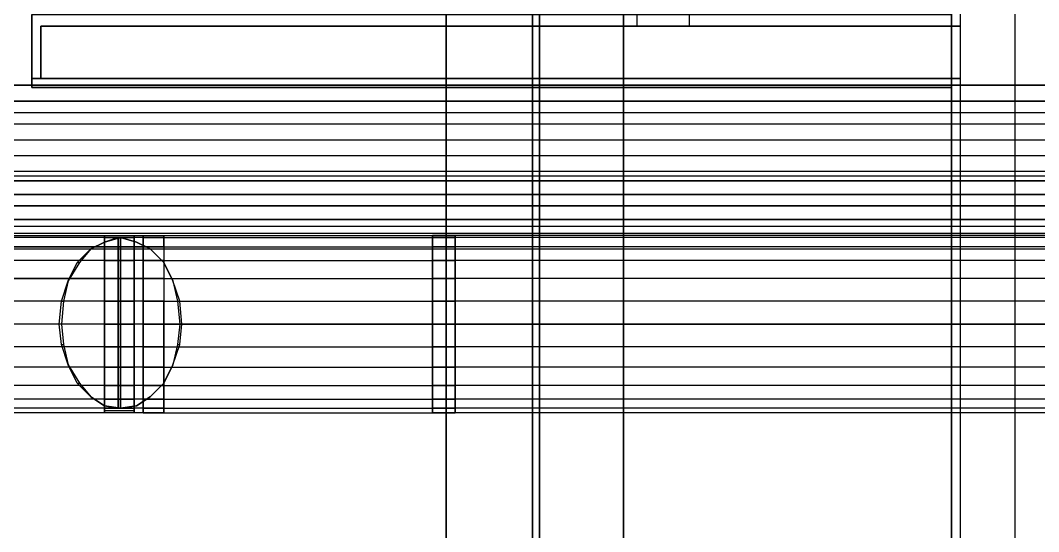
# Model space of a CAD drawing. Header units: metres. Extents: x 114 to 218, y 8 to 180.
# Drawn here: x 174.31 to 181.19, y 82.67 to 86.12 of the extents above; entities that cross this region are included whole.
import ezdxf

# ---------------------------------------------------------------- set-up
doc = ezdxf.new("R2010")
doc.units = ezdxf.units.M
doc.header["$MEASUREMENT"] = 0
for name, color, linetype in [('_Route', 7, 'Continuous'), ('A-2D-I-WALL', 7, 'Continuous'), ('A-3D-I-WALL', 7, 'Continuous'), ('M-EA2S-Damp', 7, 'Continuous'), ('M-EA2S-Round', 7, 'Continuous'), ('PL-DCW-Pipe', 7, 'Continuous'), ('PL-DCW-Pipe_Fitting-Insulation', 7, 'Continuous'), ('PL-DHW-Pipe', 7, 'Continuous'), ('PL-DHW-Pipe_Fitting-Insulation', 7, 'Continuous'), ('PL-DHWR-Pipe', 7, 'Continuous'), ('PL-DHWR-Pipe_Fitting-Insulation', 7, 'Continuous'), ('S-3D-BEAM', 7, 'Continuous')]:
    doc.layers.add(name, color=color, linetype=linetype)

msp = doc.modelspace()

# ---------------------------------------------------------------- linework, layer by layer
at = {"layer": '_Route', "color": 4, "true_color": 0x00ffff}
for points in [[(126.489, 57.984), (150.623, 57.984), (150.623, 65.1518), (169.8193, 65.1518), (169.8193, 85.5019), (182.2324, 85.5019)], [(126.489, 57.984), (150.623, 57.984), (150.623, 65.1518), (169.8193, 65.1518), (169.8193, 85.5019), (182.2324, 85.5019)], [(193.461, 85.4557), (193.461, 85.0712), (169.3117, 85.0712), (169.3117, 65.721), (150.623, 65.721), (150.623, 77.2265), (141.1786, 77.2265), (140.8402, 77.2265), (130.5806, 77.2265), (130.2422, 77.2265), (126.489, 77.2265)], [(193.461, 85.4557), (193.461, 85.0712), (169.3117, 85.0712), (169.3117, 65.721), (150.623, 65.721), (150.623, 77.2265), (141.1786, 77.2265), (140.8402, 77.2265), (130.5806, 77.2265), (130.2422, 77.2265), (126.489, 77.2265)], [(165.8816, 84.7328), (196.7835, 84.7328)], [(165.8816, 84.7328), (196.7835, 84.7328)]]:
    msp.add_lwpolyline(points, dxfattribs=at)
at = {"layer": 'A-2D-I-WALL', "color": 9, "true_color": 0xbababa}
for points in [[(180.6635, 75.8114), (180.6635, 98.4379)], [(181.0326, 75.8729), (181.0326, 98.3148)], [(178.4792, 86.0864), (178.4792, 89.7934)], [(178.4177, 86.1633), (174.3877, 86.1633), (174.3877, 85.6711), (180.6019, 85.6711)], [(178.833, 86.0864), (178.833, 86.1633)], [(180.6019, 86.0864), (180.6019, 86.1633)], [(180.6635, 86.0864), (174.4492, 86.0864), (174.4492, 85.7326)], [(174.4492, 85.7326), (180.6635, 85.7326)], [(180.6019, 85.6711), (180.6019, 85.7326)], [(180.6019, 85.6711), (180.6019, 75.8729)]]:
    msp.add_lwpolyline(points, dxfattribs=at)
at = {"layer": 'A-3D-I-WALL', "color": 42, "true_color": 0xdda500}
for points in [[(180.6635, 75.8729), (180.6635, 75.8114), (181.0326, 75.8114), (181.0326, 75.8729), (181.0326, 98.3148), (181.0326, 98.3764), (181.0326, 98.4379), (180.6635, 98.4379), (180.6635, 98.3764), (180.6635, 98.3148)], [(181.0326, 75.8729), (181.0326, 98.3148), (180.6019, 98.3148)], [(181.0326, 75.8729), (180.6019, 75.8729), (181.0326, 75.8729), (181.0326, 98.3148), (180.6019, 98.3148), (180.6019, 94.7155), (180.6019, 93.9926), (180.6019, 90.4548), (180.6019, 89.7318), (180.6019, 86.1633), (180.6019, 85.6711), (180.6019, 75.8729), (180.6019, 85.6711), (180.6019, 86.1633), (180.6019, 89.7318), (180.6019, 90.4548), (180.6019, 93.9926), (180.6019, 94.7155), (180.6019, 98.3148)], [(180.6635, 89.7934), (180.6019, 89.7934), (180.6019, 89.7318), (180.6019, 86.1633), (180.6019, 86.0864), (180.6635, 86.0864), (180.6635, 89.7934)], [(180.6019, 86.1633), (174.3877, 86.1633), (174.3877, 86.0864), (174.3877, 85.7326), (174.4492, 85.7326), (174.4492, 86.0864), (180.6019, 86.0864), (180.6019, 86.1633), (180.6019, 85.6711), (174.3877, 85.6711)], [(174.3877, 85.6711), (174.3877, 85.7326), (174.3877, 86.0864), (174.3877, 86.1633), (174.3877, 85.6711), (180.6019, 85.6711), (180.6019, 86.1633), (178.833, 86.1633), (178.4177, 86.1633), (174.3877, 86.1633), (180.6019, 86.1633)], [(174.3877, 86.0864), (174.3877, 86.0864)], [(174.3877, 86.0864), (174.3877, 86.0864)], [(174.4492, 86.0864), (174.4492, 85.7326)], [(174.4492, 86.0864), (174.4492, 86.0864)], [(180.6019, 86.0864), (180.6019, 86.0864)], [(180.6019, 85.7326), (180.6635, 85.7326), (180.6635, 86.0864), (180.6019, 86.0864)], [(180.6019, 86.0864), (180.6019, 86.0864)], [(180.6635, 85.7326), (180.6635, 86.0864)], [(180.6635, 86.0864), (180.6635, 86.0864)], [(180.6635, 86.0864), (180.6635, 86.0864)], [(174.3877, 85.7326), (174.3877, 85.6711), (180.6019, 85.6711), (180.6019, 85.7326), (174.4492, 85.7326), (174.3877, 85.7326)], [(174.3877, 85.7326), (174.3877, 85.7326)], [(174.3877, 85.7326), (174.3877, 85.7326)], [(174.3877, 85.6711), (174.3877, 85.6711)], [(174.3877, 85.6711), (174.3877, 85.6711)], [(174.4492, 85.7326), (174.4492, 85.7326)], [(180.6635, 85.7326), (180.6019, 85.7326), (180.6019, 85.6711), (180.6019, 75.8729), (180.6635, 75.8729), (180.6635, 85.7326)], [(180.6019, 85.7326), (180.6019, 85.7326)], [(180.6019, 85.7326), (180.6019, 85.7326)], [(180.6019, 85.6711), (180.6019, 85.6711)], [(180.6019, 85.6711), (180.6019, 85.6711)], [(180.6019, 85.6711), (180.6019, 85.6711)], [(180.6019, 85.6711), (180.6019, 85.6711)], [(180.6019, 85.6711), (180.6019, 85.6711)], [(180.6019, 85.6711), (180.6019, 85.6711)], [(180.6635, 85.7326), (180.6635, 85.7326)], [(180.6635, 85.7326), (180.6635, 85.7326)]]:
    msp.add_lwpolyline(points, dxfattribs=at)
at = {"layer": 'M-EA2S-Damp', "color": 1, "true_color": 0xff0000}
for points in [[(174.8799, 84.6559), (174.8799, 84.6712), (175.0799, 84.6712), (175.0799, 84.6559), (175.0799, 84.5943), (174.8799, 84.5943), (174.8799, 84.6559), (175.0799, 84.6559), (175.0799, 84.6712)], [(174.8799, 84.6712), (174.8799, 84.6559), (175.0799, 84.6559), (175.0799, 84.5943), (174.8799, 84.5943), (174.8799, 84.6559)], [(174.8799, 84.6559), (174.8799, 84.6712), (174.8799, 84.6559)], [(174.8799, 84.6712), (175.0799, 84.6712)], [(174.8799, 84.6712), (174.8799, 84.6712)], [(174.8799, 84.6712), (174.8799, 84.6712)], [(174.9876, 84.6559), (174.9876, 83.5022), (174.8799, 83.5176), (174.9722, 83.5022), (174.9722, 84.6559), (174.8799, 84.6251), (174.9876, 84.6559), (174.9876, 83.5022), (174.9876, 84.6559), (174.9876, 84.6559)], [(174.8799, 84.5943), (174.8799, 84.6559), (175.0799, 84.6559), (175.0799, 84.5943)], [(174.8799, 84.6559), (174.8799, 84.5943), (175.0799, 84.5943), (175.0799, 84.6559), (174.8799, 84.6559)], [(174.8799, 84.6559), (174.8799, 84.6559)], [(174.8799, 84.6559), (174.8799, 84.6559)], [(174.8799, 84.6559), (174.8799, 84.6559)], [(174.8799, 84.6559), (174.8799, 84.6559)], [(174.9722, 84.6559), (174.9722, 84.6559)], [(174.9722, 84.6559), (174.9722, 84.6559), (174.9722, 83.5022), (174.9722, 83.5022)], [(174.9876, 84.6559), (174.9722, 84.6559), (174.9876, 84.6559)], [(174.9722, 84.6559), (174.9722, 84.6559)], [(174.9722, 84.6559), (174.9722, 84.6559)], [(174.9722, 83.5022), (174.9722, 83.5022), (174.9722, 84.6559), (174.9722, 83.5022), (174.9722, 84.6559)], [(174.9722, 84.6559), (174.9876, 84.6559), (174.9876, 83.5022), (174.9876, 83.5022), (174.9876, 84.6559), (174.9876, 83.5022), (174.9876, 84.6559), (174.9876, 83.5022), (174.9876, 84.6559), (174.9876, 83.5022), (174.9722, 83.5022), (174.9722, 84.6559), (174.9722, 83.5022)], [(174.9722, 84.6559), (174.9722, 84.6559)], [(174.9722, 84.6559), (174.9722, 84.6559)], [(174.9722, 84.6559), (174.9722, 84.6559)], [(174.9722, 84.6559), (174.9722, 84.6559)], [(174.9722, 84.6559), (174.9722, 84.6559)], [(175.4029, 84.0714), (175.3875, 84.2252), (175.3414, 84.3636), (175.2798, 84.4867), (175.1876, 84.579), (175.0953, 84.6251), (174.9876, 84.6559), (175.0953, 84.6251), (175.1876, 84.579), (175.2798, 84.4867), (175.3414, 84.3636), (175.3721, 84.2252), (175.3875, 84.0714), (175.3721, 83.9329), (175.3414, 83.7945), (175.2798, 83.6714), (175.1876, 83.5791), (175.0953, 83.5176), (175.1876, 83.5791), (175.2798, 83.6714), (175.3414, 83.7945), (175.3875, 83.9329), (175.4029, 84.0714)], [(174.9876, 84.6559), (174.9876, 84.6559)], [(174.9876, 83.5022), (174.9876, 83.5022), (174.9876, 84.6559), (174.9876, 83.5022), (174.9876, 84.6559)], [(174.9876, 84.6559), (174.9876, 84.6559)], [(174.9876, 84.6559), (174.9876, 84.6559)], [(174.9876, 84.6559), (174.9876, 84.6559)], [(174.9876, 84.6559), (174.9876, 84.6559)], [(174.9876, 84.6559), (174.9876, 84.6559)], [(174.9876, 84.6559), (174.9876, 84.6559)], [(174.9876, 84.6559), (174.9876, 84.6559)], [(174.9876, 84.6559), (174.9876, 84.6559)], [(175.0799, 84.6559), (175.0799, 84.6712), (175.0799, 84.6559)], [(175.0799, 84.6712), (175.0799, 84.6712)], [(175.0799, 84.6712), (175.0799, 84.6712)], [(175.0799, 84.6559), (175.0799, 84.6559)], [(175.0799, 84.6559), (175.0799, 84.6559)], [(175.0799, 84.6559), (175.0799, 84.6559)], [(175.0799, 84.6559), (175.0799, 84.6559)], [(174.5877, 84.0714), (174.5723, 84.0714), (174.5877, 84.2252), (174.6338, 84.3636), (174.6953, 84.4867), (174.7876, 84.579)], [(174.7876, 84.579), (174.7107, 84.4867), (174.6338, 84.3636), (174.603, 84.2252), (174.5877, 84.0714), (174.603, 83.9329), (174.6338, 83.7945), (174.7107, 83.6714), (174.7876, 83.5791), (174.6953, 83.6714), (174.6338, 83.7945), (174.5877, 83.9329), (174.5723, 84.0714)], [(174.8799, 84.6251), (174.7876, 84.579), (174.8799, 84.6251)], [(174.7876, 84.579), (174.7876, 84.579)], [(174.8799, 84.6251), (174.8799, 84.6251)], [(174.8799, 84.6251), (174.8799, 84.6251)], [(175.0799, 84.5943), (175.0799, 84.5021), (174.8799, 84.5021), (174.8799, 84.5943)], [(174.8799, 84.5943), (174.8799, 84.5021), (175.0799, 84.5021), (175.0799, 84.5943)], [(174.8799, 84.5021), (174.8799, 84.5943), (175.0799, 84.5943), (175.0799, 84.5021), (174.8799, 84.5021)], [(174.8799, 84.5943), (174.8799, 84.5021), (175.0799, 84.5021), (175.0799, 84.5943)], [(174.8799, 84.5943), (174.8799, 84.5943)], [(174.8799, 84.5943), (174.8799, 84.5943)], [(174.8799, 84.5943), (174.8799, 84.5943)], [(174.8799, 84.5943), (174.8799, 84.5943)], [(175.0799, 84.5943), (175.0799, 84.5943)], [(175.0799, 84.5943), (175.0799, 84.5943)], [(175.0799, 84.5943), (175.0799, 84.5943)], [(175.0799, 84.5943), (175.0799, 84.5943)], [(175.0953, 84.6251), (175.0953, 84.6251)], [(175.1876, 84.579), (175.1876, 84.579)], [(175.1876, 84.579), (175.1876, 84.579)], [(175.1876, 84.579), (175.1876, 84.579)], [(174.8799, 84.5021), (174.8799, 84.379), (174.8799, 84.2252), (174.8799, 84.0714), (174.8799, 83.9175), (174.8799, 83.7791), (174.8799, 83.6561)], [(174.8799, 83.6561), (174.8799, 83.7791), (174.8799, 83.9175), (174.8799, 84.0714), (174.8799, 84.2252), (174.8799, 84.379), (174.8799, 84.5021)], [(174.8799, 83.9175), (174.8799, 83.7791), (174.8799, 83.6561), (174.8799, 83.7791), (174.8799, 83.9175), (174.8799, 84.0714), (174.8799, 84.2252), (174.8799, 84.379), (174.8799, 84.5021), (174.8799, 84.379), (174.8799, 84.2252), (174.8799, 84.0714), (174.8799, 83.9175)], [(174.8799, 84.5021), (174.8799, 84.5021)], [(174.8799, 84.5021), (174.8799, 84.5021)], [(174.8799, 84.5021), (174.8799, 84.5021)], [(174.8799, 84.5021), (174.8799, 84.5021)], [(175.0799, 83.9175), (175.0799, 84.0714), (175.0799, 84.2252), (175.0799, 84.379), (175.0799, 84.5021)], [(175.0799, 84.5021), (175.0799, 84.379), (175.0799, 84.2252), (175.0799, 84.0714), (175.0799, 83.9175), (175.0799, 83.7791), (175.0799, 83.6561)], [(175.0799, 83.6561), (175.0799, 83.7791), (175.0799, 83.9175), (175.0799, 84.0714), (175.0799, 84.2252), (175.0799, 84.379), (175.0799, 84.5021), (175.0799, 84.379), (175.0799, 84.2252), (175.0799, 84.0714), (175.0799, 83.9175), (175.0799, 83.7791), (175.0799, 83.6561), (175.0799, 83.7791), (175.0799, 83.9175)], [(175.0799, 84.5021), (175.0799, 84.5021)], [(175.0799, 84.5021), (175.0799, 84.5021)], [(175.0799, 84.5021), (175.0799, 84.5021)], [(175.0799, 84.5021), (175.0799, 84.5021)], [(174.6953, 84.4867), (174.7107, 84.4867)], [(174.6953, 84.4867), (174.6953, 84.4867)], [(174.7107, 84.4867), (174.7107, 84.4867)], [(175.2798, 84.4867), (175.2798, 84.4867)], [(175.2798, 84.4867), (175.2798, 84.4867)], [(174.6338, 84.3636), (174.6338, 84.3636)], [(174.6338, 84.3636), (174.6338, 84.3636)], [(174.8799, 84.379), (175.0799, 84.379)], [(174.8799, 84.379), (175.0799, 84.379)], [(174.8799, 84.379), (175.0799, 84.379)], [(174.8799, 84.379), (175.0799, 84.379)], [(174.8799, 84.379), (174.8799, 84.379)], [(174.8799, 84.379), (174.8799, 84.379)], [(174.8799, 84.379), (174.8799, 84.379)], [(175.0799, 84.379), (175.0799, 84.379)], [(175.0799, 84.379), (175.0799, 84.379)], [(175.0799, 84.379), (175.0799, 84.379)], [(175.3414, 84.3636), (175.3414, 84.3636)], [(175.3414, 84.3636), (175.3414, 84.3636)], [(174.5877, 84.2252), (174.603, 84.2252)], [(174.5877, 84.2252), (174.5877, 84.2252)], [(174.603, 84.2252), (174.603, 84.2252)], [(174.8799, 84.2252), (175.0799, 84.2252)], [(174.8799, 84.2252), (175.0799, 84.2252)], [(174.8799, 84.2252), (175.0799, 84.2252)], [(174.8799, 84.2252), (175.0799, 84.2252)], [(174.8799, 84.2252), (174.8799, 84.2252)], [(174.8799, 84.2252), (174.8799, 84.2252)], [(174.8799, 84.2252), (174.8799, 84.2252)], [(174.8799, 84.2252), (174.8799, 84.2252)], [(175.0799, 84.2252), (175.0799, 84.2252)], [(175.0799, 84.2252), (175.0799, 84.2252)], [(175.0799, 84.2252), (175.0799, 84.2252)], [(175.0799, 84.2252), (175.0799, 84.2252)], [(175.3721, 84.2252), (175.3875, 84.2252)], [(175.3721, 84.2252), (175.3721, 84.2252)], [(175.3875, 84.2252), (175.3875, 84.2252)], [(174.5723, 84.0714), (174.5723, 84.0714)], [(174.5877, 84.0714), (174.5877, 84.0714)], [(174.8799, 84.0714), (175.0799, 84.0714)], [(175.0799, 84.0714), (174.8799, 84.0714)], [(174.8799, 84.0714), (175.0799, 84.0714)], [(174.8799, 84.0714), (175.0799, 84.0714)], [(174.8799, 84.0714), (174.8799, 84.0714)], [(174.8799, 84.0714), (174.8799, 84.0714)], [(174.8799, 84.0714), (174.8799, 84.0714)], [(174.8799, 84.0714), (174.8799, 84.0714)], [(175.0799, 84.0714), (175.0799, 84.0714)], [(175.0799, 84.0714), (175.0799, 84.0714)], [(175.0799, 84.0714), (175.0799, 84.0714)], [(175.0799, 84.0714), (175.0799, 84.0714)], [(175.3875, 84.0714), (175.4029, 84.0714)], [(175.3875, 84.0714), (175.3875, 84.0714)], [(175.4029, 84.0714), (175.4029, 84.0714)], [(174.5877, 83.9329), (174.603, 83.9329)], [(174.5877, 83.9329), (174.5877, 83.9329)], [(174.603, 83.9329), (174.603, 83.9329)], [(175.0799, 83.9175), (174.8799, 83.9175)], [(175.0799, 83.9175), (174.8799, 83.9175)], [(174.8799, 83.9175), (175.0799, 83.9175)], [(174.8799, 83.9175), (175.0799, 83.9175)], [(174.8799, 83.9175), (174.8799, 83.9175)], [(174.8799, 83.9175), (174.8799, 83.9175)], [(174.8799, 83.9175), (174.8799, 83.9175)], [(174.8799, 83.9175), (174.8799, 83.9175)], [(175.0799, 83.9175), (175.0799, 83.9175)], [(175.0799, 83.9175), (175.0799, 83.9175)], [(175.0799, 83.9175), (175.0799, 83.9175)], [(175.0799, 83.9175), (175.0799, 83.9175)], [(175.3721, 83.9329), (175.3875, 83.9329)], [(175.3721, 83.9329), (175.3721, 83.9329)], [(175.3875, 83.9329), (175.3875, 83.9329)], [(174.6338, 83.7945), (174.6338, 83.7945)], [(174.6338, 83.7945), (174.6338, 83.7945)], [(175.0799, 83.7791), (174.8799, 83.7791)], [(175.0799, 83.7791), (174.8799, 83.7791)], [(174.8799, 83.7791), (175.0799, 83.7791)], [(174.8799, 83.7791), (175.0799, 83.7791)], [(174.8799, 83.7791), (174.8799, 83.7791)], [(174.8799, 83.7791), (174.8799, 83.7791)], [(174.8799, 83.7791), (174.8799, 83.7791)], [(175.0799, 83.7791), (175.0799, 83.7791)], [(175.0799, 83.7791), (175.0799, 83.7791)], [(175.0799, 83.7791), (175.0799, 83.7791)], [(175.3414, 83.7945), (175.3414, 83.7945)], [(175.3414, 83.7945), (175.3414, 83.7945)], [(174.6953, 83.6714), (174.7107, 83.6714)], [(174.6953, 83.6714), (174.6953, 83.6714)], [(174.7107, 83.6714), (174.7107, 83.6714)], [(175.2798, 83.6714), (175.2798, 83.6714)], [(175.2798, 83.6714), (175.2798, 83.6714)], [(174.8799, 83.5022), (174.8799, 83.5638), (175.0799, 83.5638), (175.0799, 83.6561), (174.8799, 83.6561), (174.8799, 83.5638)], [(175.0799, 83.5638), (175.0799, 83.6561), (174.8799, 83.6561), (174.8799, 83.5638)], [(174.8799, 83.5638), (174.8799, 83.6561), (175.0799, 83.6561), (175.0799, 83.5638)], [(174.8799, 83.6561), (174.8799, 83.5638), (175.0799, 83.5638), (175.0799, 83.6561), (174.8799, 83.6561)], [(174.8799, 83.6561), (174.8799, 83.6561)], [(174.8799, 83.6561), (174.8799, 83.6561)], [(174.8799, 83.6561), (174.8799, 83.6561)], [(174.8799, 83.6561), (174.8799, 83.6561)], [(175.0799, 83.6561), (175.0799, 83.6561)], [(175.0799, 83.6561), (175.0799, 83.6561)], [(175.0799, 83.6561), (175.0799, 83.6561)], [(175.0799, 83.6561), (175.0799, 83.6561)], [(174.7876, 83.5791), (174.8799, 83.5176), (174.7876, 83.5791)], [(174.7876, 83.5791), (174.7876, 83.5791)], [(174.8799, 83.5022), (174.8799, 83.4869), (175.0799, 83.4869), (175.0799, 83.5022), (175.0799, 83.5638), (174.8799, 83.5638), (174.8799, 83.5022), (175.0799, 83.5022), (175.0799, 83.4869)], [(174.8799, 83.4869), (174.8799, 83.5022), (175.0799, 83.5022), (175.0799, 83.5638)], [(174.8799, 83.5022), (174.8799, 83.5638), (175.0799, 83.5638), (175.0799, 83.5022), (174.8799, 83.5022)], [(174.8799, 83.5022), (174.8799, 83.4715), (174.8799, 83.5022), (174.8799, 83.5638)], [(174.8799, 83.5638), (174.8799, 83.5638)], [(174.8799, 83.5638), (174.8799, 83.5638)], [(174.8799, 83.5638), (174.8799, 83.5638)], [(174.8799, 83.5638), (174.8799, 83.5638)], [(175.0799, 83.5638), (175.0799, 83.5022), (175.0799, 83.4715), (175.0799, 83.5022)], [(175.0799, 83.5638), (175.0799, 83.5638)], [(175.0799, 83.5638), (175.0799, 83.5638)], [(175.0799, 83.5638), (175.0799, 83.5638)], [(175.0799, 83.5638), (175.0799, 83.5638)], [(175.1876, 83.5791), (175.1876, 83.5791)], [(175.1876, 83.5791), (175.1876, 83.5791)], [(174.8799, 83.5176), (174.8799, 83.5176)], [(174.8799, 83.5022), (175.0799, 83.5022)], [(174.8799, 83.5022), (174.8799, 83.5022)], [(174.8799, 83.5022), (174.8799, 83.5022)], [(174.8799, 83.5022), (174.8799, 83.5022)], [(174.8799, 83.5022), (174.8799, 83.5022)], [(174.8799, 83.4869), (174.8799, 83.4869)], [(175.0799, 83.4715), (174.8799, 83.4715)], [(174.8799, 83.4715), (174.8799, 83.4715)], [(174.9722, 83.5022), (174.9876, 83.5022), (174.9722, 83.5022)], [(174.9722, 83.5022), (174.9722, 83.5022)], [(174.9722, 83.5022), (174.9722, 83.5022)], [(174.9722, 83.5022), (174.9722, 83.5022)], [(174.9722, 83.5022), (174.9722, 83.5022)], [(174.9722, 83.5022), (174.9722, 83.5022)], [(174.9876, 83.5022), (175.0953, 83.5176), (174.9876, 83.5022)], [(174.9876, 83.5022), (174.9876, 83.5022)], [(174.9876, 83.5022), (174.9876, 83.5022)], [(174.9876, 83.5022), (174.9876, 83.5022)], [(174.9876, 83.5022), (174.9876, 83.5022)], [(174.9876, 83.5022), (174.9876, 83.5022)], [(174.9876, 83.5022), (174.9876, 83.5022)], [(174.9876, 83.5022), (174.9876, 83.5022)], [(174.9876, 83.5022), (174.9876, 83.5022)], [(174.9876, 83.5022), (174.9876, 83.5022)], [(174.9876, 83.5022), (174.9876, 83.5022)], [(174.9876, 83.5022), (174.9876, 83.5022)], [(174.9876, 83.5022), (174.9876, 83.5022)], [(175.0799, 83.5022), (175.0799, 83.5022)], [(175.0799, 83.5022), (175.0799, 83.5022)], [(175.0799, 83.5022), (175.0799, 83.5022)], [(175.0799, 83.5022), (175.0799, 83.5022)], [(175.0799, 83.4869), (175.0799, 83.4869)], [(175.0799, 83.4715), (175.0799, 83.4715)], [(175.0953, 83.5176), (175.0953, 83.5176)]]:
    msp.add_lwpolyline(points, dxfattribs=at)
at = {"layer": 'M-EA2S-Round', "color": 40, "true_color": 0xffbf00}
for points in [[(174.0801, 84.6712), (175.2798, 84.6712)], [(175.2798, 84.5943), (175.2798, 84.5021), (174.0801, 84.5021), (174.0801, 84.5943), (175.2798, 84.5943), (175.2798, 84.6559), (174.0801, 84.6559)], [(175.2798, 84.6559), (174.0801, 84.6559)], [(175.1414, 83.9175), (175.1414, 83.7791), (175.1414, 83.6561), (175.1414, 83.5638), (175.1414, 83.5022), (175.1414, 83.4715), (175.1414, 83.5022), (175.1414, 83.5638), (175.1414, 83.6561), (175.1414, 83.7791), (175.1414, 83.9175), (175.1414, 84.0714), (175.1414, 84.2252), (175.1414, 84.379), (175.1414, 84.5021), (175.1414, 84.5943), (175.1414, 84.6559), (175.1414, 84.6712), (175.1414, 84.6559), (175.1414, 84.5943), (175.1414, 84.5021), (175.1414, 84.379), (175.1414, 84.2252), (175.1414, 84.0714), (175.1414, 83.9175)], [(175.1414, 84.6712), (177.2487, 84.6712)], [(175.1414, 84.6712), (175.1414, 84.6712)], [(175.1414, 84.6559), (177.2487, 84.6559)], [(175.1414, 84.6559), (177.2487, 84.6559)], [(175.1414, 84.6559), (175.1414, 84.6559)], [(175.1414, 84.6559), (175.1414, 84.6559)], [(175.2798, 84.6559), (175.2798, 84.6712), (175.2798, 84.6559), (175.2798, 84.5943), (175.2798, 84.5021), (175.2798, 84.379), (175.2798, 84.2252)], [(175.2798, 84.6712), (175.2798, 84.6712)], [(175.2798, 84.6559), (175.2798, 84.6559)], [(175.2798, 84.6559), (175.2798, 84.6559)], [(183.0938, 84.6712), (183.0938, 84.6559), (177.0949, 84.6559), (177.0949, 84.6712)], [(183.0938, 84.6559), (183.0938, 84.6712), (177.0949, 84.6712), (177.0949, 84.6559)], [(177.0949, 84.6712), (177.0949, 84.6712)], [(183.0938, 84.6559), (183.0938, 84.5943), (177.0949, 84.5943), (177.0949, 84.6559)], [(183.0938, 84.5943), (183.0938, 84.6559), (177.0949, 84.6559), (177.0949, 84.5943)], [(177.0949, 84.6559), (177.0949, 84.6559)], [(177.0949, 84.6559), (177.0949, 84.6559)], [(177.2487, 83.9175), (177.2487, 84.0714), (177.2487, 84.2252), (177.2487, 84.379), (177.2487, 84.5021), (177.2487, 84.5943), (177.2487, 84.6559), (177.2487, 84.6712), (177.2487, 84.6559), (177.2487, 84.5943), (177.2487, 84.5021), (177.2487, 84.379), (177.2487, 84.2252), (177.2487, 84.0714), (177.2487, 83.9175), (177.2487, 83.7791), (177.2487, 83.6561), (177.2487, 83.5638), (177.2487, 83.5022), (177.2487, 83.4715), (177.2487, 83.5022), (177.2487, 83.5638), (177.2487, 83.6561), (177.2487, 83.7791), (177.2487, 83.9175)], [(177.2487, 84.6712), (177.2487, 84.6712)], [(177.2487, 84.6559), (177.2487, 84.6559)], [(177.2487, 84.6559), (177.2487, 84.6559)], [(175.2798, 84.5943), (174.0801, 84.5943)], [(175.1414, 84.5943), (177.2487, 84.5943)], [(175.1414, 84.5943), (177.2487, 84.5943)], [(175.1414, 84.5943), (175.1414, 84.5943)], [(175.1414, 84.5943), (175.1414, 84.5943)], [(175.2798, 84.5943), (175.2798, 84.5943)], [(175.2798, 84.5943), (175.2798, 84.5943)], [(183.0938, 84.5943), (183.0938, 84.5021), (177.0949, 84.5021), (177.0949, 84.5943)], [(183.0938, 84.5021), (183.0938, 84.5943), (177.0949, 84.5943), (177.0949, 84.5021)], [(177.0949, 84.5943), (177.0949, 84.5943)], [(177.0949, 84.5943), (177.0949, 84.5943)], [(177.2487, 84.5943), (177.2487, 84.5943)], [(177.2487, 84.5943), (177.2487, 84.5943)], [(175.2798, 84.5021), (175.2798, 84.379), (174.0801, 84.379), (174.0801, 84.5021)], [(175.2798, 84.5021), (174.0801, 84.5021)], [(175.1414, 84.5021), (177.2487, 84.5021)], [(175.1414, 84.5021), (177.2487, 84.5021)], [(175.1414, 84.5021), (175.1414, 84.5021)], [(175.1414, 84.5021), (175.1414, 84.5021)], [(175.2798, 84.5021), (175.2798, 84.5021)], [(175.2798, 84.5021), (175.2798, 84.5021)], [(183.0938, 84.5021), (183.0938, 84.379), (177.0949, 84.379), (177.0949, 84.5021)], [(183.0938, 84.379), (183.0938, 84.5021), (177.0949, 84.5021), (177.0949, 84.379)], [(177.0949, 84.5021), (177.0949, 84.5021)], [(177.0949, 84.5021), (177.0949, 84.5021)], [(177.2487, 84.5021), (177.2487, 84.5021)], [(177.2487, 84.5021), (177.2487, 84.5021)], [(175.2798, 84.379), (175.2798, 84.2252), (174.0801, 84.2252), (174.0801, 84.379)], [(174.0801, 84.379), (175.2798, 84.379)], [(175.1414, 84.379), (177.2487, 84.379)], [(175.1414, 84.379), (177.2487, 84.379)], [(175.1414, 84.379), (175.1414, 84.379)], [(175.1414, 84.379), (175.1414, 84.379)], [(175.2798, 84.379), (175.2798, 84.379)], [(175.2798, 84.379), (175.2798, 84.379)], [(183.0938, 84.379), (183.0938, 84.2252), (177.0949, 84.2252), (177.0949, 84.379)], [(183.0938, 84.2252), (183.0938, 84.379), (177.0949, 84.379), (177.0949, 84.2252)], [(177.0949, 84.379), (177.0949, 84.379)], [(177.0949, 84.379), (177.0949, 84.379)], [(177.2487, 84.379), (177.2487, 84.379)], [(177.2487, 84.379), (177.2487, 84.379)], [(175.2798, 84.0714), (175.2798, 84.2252), (174.0801, 84.2252), (174.0801, 84.0714)], [(175.2798, 84.2252), (175.2798, 84.0714), (174.0801, 84.0714), (174.0801, 84.2252)], [(175.1414, 84.2252), (177.2487, 84.2252)], [(175.1414, 84.2252), (177.2487, 84.2252)], [(175.1414, 84.2252), (175.1414, 84.2252)], [(175.1414, 84.2252), (175.1414, 84.2252)], [(175.2798, 84.2252), (175.2798, 84.2252)], [(175.2798, 84.2252), (175.2798, 84.2252)], [(183.0938, 84.2252), (183.0938, 84.0714), (177.0949, 84.0714), (177.0949, 84.2252)], [(183.0938, 84.0714), (183.0938, 84.2252), (177.0949, 84.2252), (177.0949, 84.0714), (183.0938, 84.0714)], [(177.0949, 84.2252), (177.0949, 84.2252)], [(177.0949, 84.2252), (177.0949, 84.2252)], [(177.2487, 84.2252), (177.2487, 84.2252)], [(177.2487, 84.2252), (177.2487, 84.2252)], [(175.2798, 83.9175), (175.2798, 84.0714), (174.0801, 84.0714), (174.0801, 83.9175)], [(175.2798, 84.0714), (175.2798, 83.9175), (174.0801, 83.9175), (174.0801, 84.0714)], [(177.2487, 84.0714), (175.1414, 84.0714)], [(175.1414, 84.0714), (177.2487, 84.0714)], [(175.1414, 84.0714), (175.1414, 84.0714)], [(175.1414, 84.0714), (175.1414, 84.0714)], [(175.2798, 84.0714), (175.2798, 84.0714)], [(175.2798, 84.0714), (175.2798, 84.0714)], [(177.0949, 84.0714), (177.0949, 83.9175)], [(183.0938, 84.0714), (183.0938, 83.9175), (177.0949, 83.9175), (177.0949, 84.0714)], [(177.0949, 84.0714), (177.0949, 84.0714)], [(177.0949, 84.0714), (177.0949, 84.0714)], [(177.2487, 84.0714), (177.2487, 84.0714)], [(177.2487, 84.0714), (177.2487, 84.0714)], [(175.2798, 83.7791), (175.2798, 83.9175), (174.0801, 83.9175), (174.0801, 83.7791)], [(175.2798, 83.9175), (175.2798, 83.7791), (174.0801, 83.7791), (174.0801, 83.9175)], [(175.1414, 83.9175), (177.2487, 83.9175)], [(175.1414, 83.9175), (177.2487, 83.9175)], [(175.1414, 83.9175), (175.1414, 83.9175)], [(175.1414, 83.9175), (175.1414, 83.9175)], [(175.2798, 83.9175), (175.2798, 83.9175)], [(175.2798, 83.9175), (175.2798, 83.9175)], [(183.0938, 83.7791), (183.0938, 83.9175), (177.0949, 83.9175), (177.0949, 83.7791)], [(183.0938, 83.9175), (183.0938, 83.7791), (177.0949, 83.7791), (177.0949, 83.9175)], [(177.0949, 83.9175), (177.0949, 83.9175)], [(177.0949, 83.9175), (177.0949, 83.9175)], [(177.2487, 83.9175), (177.2487, 83.9175)], [(177.2487, 83.9175), (177.2487, 83.9175)], [(175.2798, 83.6561), (175.2798, 83.7791), (174.0801, 83.7791), (174.0801, 83.6561)], [(175.2798, 83.7791), (175.2798, 83.6561), (174.0801, 83.6561), (174.0801, 83.7791)], [(175.1414, 83.7791), (177.2487, 83.7791)], [(175.1414, 83.7791), (177.2487, 83.7791)], [(175.1414, 83.7791), (175.1414, 83.7791)], [(175.1414, 83.7791), (175.1414, 83.7791)], [(175.2798, 83.7791), (175.2798, 83.7791)], [(175.2798, 83.7791), (175.2798, 83.7791)], [(183.0938, 83.6561), (183.0938, 83.7791), (177.0949, 83.7791), (177.0949, 83.6561)], [(183.0938, 83.7791), (183.0938, 83.6561), (177.0949, 83.6561), (177.0949, 83.7791)], [(177.0949, 83.7791), (177.0949, 83.7791)], [(177.0949, 83.7791), (177.0949, 83.7791)], [(177.2487, 83.7791), (177.2487, 83.7791)], [(177.2487, 83.7791), (177.2487, 83.7791)], [(175.2798, 83.5638), (175.2798, 83.6561), (174.0801, 83.6561), (174.0801, 83.5638)], [(175.2798, 83.6561), (175.2798, 83.5638), (174.0801, 83.5638), (174.0801, 83.6561)], [(175.1414, 83.6561), (177.2487, 83.6561)], [(175.1414, 83.6561), (177.2487, 83.6561)], [(175.1414, 83.6561), (175.1414, 83.6561)], [(175.1414, 83.6561), (175.1414, 83.6561)], [(175.2798, 83.6561), (175.2798, 83.6561)], [(175.2798, 83.6561), (175.2798, 83.6561)], [(183.0938, 83.5638), (183.0938, 83.6561), (177.0949, 83.6561), (177.0949, 83.5638)], [(183.0938, 83.6561), (183.0938, 83.5638), (177.0949, 83.5638), (177.0949, 83.6561)], [(177.0949, 83.6561), (177.0949, 83.6561)], [(177.0949, 83.6561), (177.0949, 83.6561)], [(177.2487, 83.6561), (177.2487, 83.6561)], [(177.2487, 83.6561), (177.2487, 83.6561)], [(175.2798, 83.5022), (175.2798, 83.5638), (174.0801, 83.5638), (174.0801, 83.5022)], [(175.2798, 83.5638), (175.2798, 83.5022), (174.0801, 83.5022), (174.0801, 83.5638)], [(175.1414, 83.5638), (177.2487, 83.5638)], [(175.1414, 83.5638), (177.2487, 83.5638)], [(175.1414, 83.5638), (175.1414, 83.5638)], [(175.1414, 83.5638), (175.1414, 83.5638)], [(175.2798, 83.5638), (175.2798, 83.5638)], [(175.2798, 83.5638), (175.2798, 83.5638)], [(183.0938, 83.5022), (183.0938, 83.5638), (177.0949, 83.5638), (177.0949, 83.5022)], [(183.0938, 83.5638), (183.0938, 83.5022), (177.0949, 83.5022), (177.0949, 83.5638)], [(177.0949, 83.5638), (177.0949, 83.5638)], [(177.0949, 83.5638), (177.0949, 83.5638)], [(177.2487, 83.5638), (177.2487, 83.5638)], [(177.2487, 83.5638), (177.2487, 83.5638)], [(175.2798, 83.4715), (175.2798, 83.5022), (174.0801, 83.5022), (174.0801, 83.4715)], [(175.2798, 83.5022), (175.2798, 83.4715), (174.0801, 83.4715), (174.0801, 83.5022)], [(175.1414, 83.5022), (177.2487, 83.5022)], [(175.1414, 83.5022), (177.2487, 83.5022)], [(175.1414, 83.5022), (175.1414, 83.5022)], [(175.1414, 83.5022), (175.1414, 83.5022)], [(175.1414, 83.4715), (177.2487, 83.4715)], [(175.1414, 83.4715), (175.1414, 83.4715)], [(175.2798, 83.5022), (175.2798, 83.5022)], [(175.2798, 83.5022), (175.2798, 83.5022)], [(175.2798, 83.4715), (175.2798, 83.4715)], [(183.0938, 83.4715), (183.0938, 83.5022), (177.0949, 83.5022), (177.0949, 83.4715)], [(183.0938, 83.5022), (183.0938, 83.4715), (177.0949, 83.4715), (177.0949, 83.5022)], [(177.0949, 83.5022), (177.0949, 83.5022)], [(177.0949, 83.5022), (177.0949, 83.5022)], [(177.0949, 83.4715), (177.0949, 83.4715)], [(177.2487, 83.5022), (177.2487, 83.5022)], [(177.2487, 83.5022), (177.2487, 83.5022)], [(177.2487, 83.4715), (177.2487, 83.4715)]]:
    msp.add_lwpolyline(points, dxfattribs=at)
at = {"layer": 'PL-DCW-Pipe', "color": 152, "true_color": 0x006edd}
for points in [[(165.8816, 84.7789), (185.2318, 84.7789)], [(185.2318, 84.7789), (165.8816, 84.7789)], [(165.8816, 84.7789), (185.2318, 84.7789)], [(185.2318, 84.7789), (165.8816, 84.7789)], [(165.8816, 84.7328), (185.2318, 84.7328)], [(165.8816, 84.7328), (165.8816, 84.7328), (185.2318, 84.7328)], [(165.8816, 84.7328), (185.2318, 84.7328)], [(165.8816, 84.7328), (165.8816, 84.7328), (185.2318, 84.7328)], [(175.5567, 84.7328), (175.5567, 84.7328)], [(175.5567, 84.7328), (175.5567, 84.7328)], [(165.8816, 84.6866), (185.2318, 84.6866)], [(165.8816, 84.6866), (185.2318, 84.6866)], [(165.8816, 84.6866), (185.2318, 84.6866)], [(165.8816, 84.6866), (185.2318, 84.6866)]]:
    msp.add_lwpolyline(points, dxfattribs=at)
at = {"layer": 'PL-DCW-Pipe_Fitting-Insulation', "color": 7, "true_color": 0xfafafa}
for points in [[(165.8816, 84.8712), (185.2318, 84.8712)], [(185.2318, 84.8712), (165.8816, 84.8712)], [(165.8816, 84.8712), (185.2318, 84.8712)], [(185.2318, 84.8712), (165.8816, 84.8712)], [(165.8816, 84.7328), (185.2318, 84.7328)], [(165.8816, 84.7328), (165.8816, 84.7328), (185.2318, 84.7328)], [(165.8816, 84.7328), (185.2318, 84.7328)], [(165.8816, 84.7328), (165.8816, 84.7328), (185.2318, 84.7328)], [(165.8816, 84.579), (185.2318, 84.579)], [(165.8816, 84.579), (185.2318, 84.579)], [(165.8816, 84.579), (185.2318, 84.579)], [(165.8816, 84.579), (185.2318, 84.579)]]:
    msp.add_lwpolyline(points, dxfattribs=at)
at = {"layer": 'PL-DHW-Pipe', "color": 1, "true_color": 0xff0000}
for points in [[(169.9424, 85.5788), (169.9424, 85.5634), (169.9424, 85.5019), (169.9424, 85.4403), (169.9424, 85.4249), (169.9424, 85.4403), (169.9424, 85.5019), (169.9424, 85.5634), (169.9424, 85.5788), (182.2324, 85.5788)], [(182.2324, 85.5788), (169.9424, 85.5788)], [(169.9424, 85.5788), (169.9424, 85.5634), (169.9424, 85.5019), (169.9424, 85.4403), (169.9424, 85.4249), (169.9424, 85.4403), (169.9424, 85.5019), (169.9424, 85.5634), (169.9424, 85.5788), (182.2324, 85.5788)], [(182.2324, 85.5788), (169.9424, 85.5788)], [(169.9424, 85.5019), (182.2324, 85.5019)], [(169.9424, 85.5019), (169.9424, 85.5019), (182.2324, 85.5019)], [(169.9424, 85.5019), (182.2324, 85.5019)], [(169.9424, 85.5019), (169.9424, 85.5019), (182.2324, 85.5019)], [(176.0797, 85.5019), (176.0797, 85.5019)], [(176.0797, 85.5019), (176.0797, 85.5019)], [(169.9424, 85.4249), (182.2324, 85.4249)], [(169.9424, 85.4249), (182.2324, 85.4249)], [(169.9424, 85.4249), (182.2324, 85.4249)], [(169.9424, 85.4249), (182.2324, 85.4249)]]:
    msp.add_lwpolyline(points, dxfattribs=at)
at = {"layer": 'PL-DHW-Pipe_Fitting-Insulation', "color": 7, "true_color": 0xfafafa}
for points in [[(169.9424, 85.6864), (169.9424, 85.6557), (169.9424, 85.5942), (169.9424, 85.5019), (169.9424, 85.4096), (169.9424, 85.348), (169.9424, 85.3173), (169.9424, 85.348), (169.9424, 85.4096), (169.9424, 85.5019), (169.9424, 85.5942), (169.9424, 85.6557), (169.9424, 85.6864), (182.2324, 85.6864)], [(182.2324, 85.6864), (169.9424, 85.6864)], [(169.9424, 85.6864), (169.9424, 85.6557), (169.9424, 85.5942), (169.9424, 85.5019), (169.9424, 85.4096), (169.9424, 85.348), (169.9424, 85.3173), (169.9424, 85.348), (169.9424, 85.4096), (169.9424, 85.5019), (169.9424, 85.5942), (169.9424, 85.6557), (169.9424, 85.6864), (182.2324, 85.6864)], [(182.2324, 85.6864), (169.9424, 85.6864)], [(169.9424, 85.5019), (182.2324, 85.5019)], [(169.9424, 85.5019), (169.9424, 85.5019), (182.2324, 85.5019)], [(169.9424, 85.5019), (182.2324, 85.5019)], [(169.9424, 85.5019), (169.9424, 85.5019), (182.2324, 85.5019)], [(169.9424, 85.3173), (182.2324, 85.3173)], [(169.9424, 85.3173), (182.2324, 85.3173)], [(169.9424, 85.3173), (182.2324, 85.3173)], [(169.9424, 85.3173), (182.2324, 85.3173)]]:
    msp.add_lwpolyline(points, dxfattribs=at)
at = {"layer": 'PL-DHWR-Pipe', "color": 30, "true_color": 0xff7f00}
for points in [[(193.4303, 85.1019), (169.3579, 85.1019)], [(193.4303, 85.1019), (169.3579, 85.1019)], [(193.4303, 85.1019), (169.3579, 85.1019)], [(193.4303, 85.1019), (169.3579, 85.1019)], [(193.4303, 85.0712), (169.3579, 85.0712)], [(193.4303, 85.0712), (193.4303, 85.0712), (169.3579, 85.0712)], [(193.4303, 85.0712), (169.3579, 85.0712)], [(193.4303, 85.0712), (193.4303, 85.0712), (169.3579, 85.0712)], [(193.4303, 85.0404), (169.3579, 85.0404)], [(169.3579, 85.0404), (193.4303, 85.0404)], [(193.4303, 85.0404), (169.3579, 85.0404)], [(169.3579, 85.0404), (193.4303, 85.0404)]]:
    msp.add_lwpolyline(points, dxfattribs=at)
at = {"layer": 'PL-DHWR-Pipe_Fitting-Insulation', "color": 7, "true_color": 0xfafafa}
for points in [[(193.4303, 85.2096), (169.3579, 85.2096)], [(193.4303, 85.2096), (169.3579, 85.2096)], [(193.4303, 85.2096), (169.3579, 85.2096)], [(193.4303, 85.2096), (169.3579, 85.2096)], [(193.4303, 85.0712), (169.3579, 85.0712)], [(193.4303, 85.0712), (193.4303, 85.0712), (169.3579, 85.0712)], [(193.4303, 85.0712), (169.3579, 85.0712)], [(193.4303, 85.0712), (193.4303, 85.0712), (169.3579, 85.0712)], [(193.4303, 84.9481), (169.3579, 84.9481)], [(169.3579, 84.9481), (193.4303, 84.9481)], [(193.4303, 84.9481), (169.3579, 84.9481)], [(169.3579, 84.9481), (193.4303, 84.9481)]]:
    msp.add_lwpolyline(points, dxfattribs=at)
at = {"layer": 'S-3D-BEAM', "color": 4, "true_color": 0x00ffff}
for points in [[(177.1872, 107.2209), (178.387, 107.2209), (178.387, 107.2209), (178.387, 79.3184), (177.1872, 79.3184), (177.1872, 107.2209)], [(177.1872, 79.3184), (177.1872, 107.2209), (177.1872, 79.3184)], [(177.7717, 107.2209), (177.1872, 107.2209), (177.1872, 107.2209), (177.1872, 79.3184), (177.7717, 79.3184), (177.7717, 107.2209)], [(177.1872, 107.2209), (177.7717, 107.2209), (177.7717, 107.2209), (177.7717, 79.3184), (177.1872, 79.3184), (177.1872, 107.2209)], [(177.1872, 79.3184), (177.1872, 107.2209), (177.1872, 79.3184)], [(178.387, 107.2209), (177.1872, 107.2209), (177.1872, 107.2209), (177.1872, 79.3184), (178.387, 79.3184), (178.387, 107.2209)], [(177.8178, 107.2209), (178.387, 107.2209), (177.8178, 107.2209), (177.8178, 107.2209), (177.8178, 79.3184), (178.387, 79.3184), (178.387, 107.2209), (177.1872, 107.2209), (177.7717, 107.2209)], [(177.7717, 79.3184), (177.7717, 107.2209), (177.7717, 79.3184)], [(177.8178, 107.2209), (178.387, 107.2209), (178.387, 107.2209), (178.387, 79.3184), (177.8178, 79.3184), (177.8178, 107.2209)], [(177.8178, 79.3184), (177.8178, 107.2209), (177.8178, 79.3184)], [(178.387, 79.3184), (178.387, 107.2209), (178.387, 79.3184)], [(178.387, 79.3184), (178.387, 107.2209), (178.387, 79.3184)]]:
    msp.add_lwpolyline(points, dxfattribs=at)

doc.saveas('drawing.dxf')
